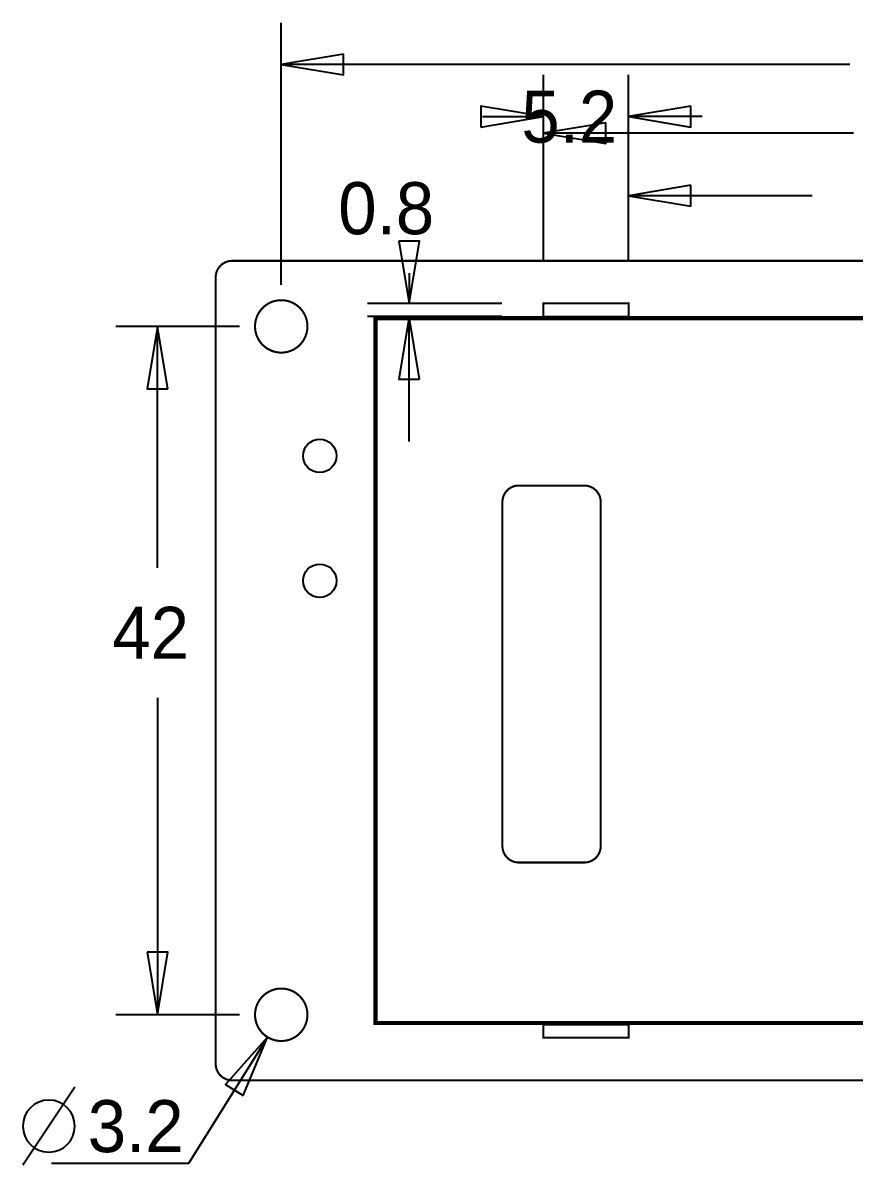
# Model space of a CAD drawing. Extents: x -3889 to 3, y -204 to 2540.
# Drawn here: x -3889 to -1891, y -204 to 2540 of the extents above; entities that cross this region are included whole.
import ezdxf

# ---------------------------------------------------------------- set-up
doc = ezdxf.new("R2010")
doc.units = 0
doc.header["$MEASUREMENT"] = 0
for name, color, linetype in [('BG_DIMENSION', 1, 'CONTINUOUS'), ('BG_OUTLINE', 3, 'CONTINUOUS'), ('PG_SILKSCREEN_TOP', 4, 'CONTINUOUS'), ('PIN_SOLDERMASK_TOP', 6, 'CONTINUOUS')]:
    doc.layers.add(name, color=color, linetype=linetype)

msp = doc.modelspace()

# ---------------------------------------------------------------- linework, layer by layer
at = {"layer": 'BG_DIMENSION'}
for points in [[(-3267.717, 1911.023), (-3267.717, 2540.191)], [(-1901.413, 2440.191), (-3267.717, 2440.191)], [(-2637.796, 1966.142), (-2637.796, 2415)], [(-2433.071, 1966.142), (-2433.071, 2415)], [(-2637.796, 1966.142), (-2637.796, 2375)], [(-2784.447, 2315), (-2637.796, 2315)], [(-2255.947, 2315), (-2433.071, 2315)], [(-1892.447, 2275), (-2637.796, 2275)], [(-2433.071, 1966.142), (-2433.071, 2225)], [(-1991.447, 2125), (-2433.071, 2125)], [(-2960.197, 1938.75), (-2960.197, 1866.142)], [(-2737.796, 1866.142), (-3060.197, 1866.142)], [(-3367.717, 1811.024), (-3665.197, 1811.024)], [(-3565.197, 1231.248), (-3565.197, 1811.024)], [(-2737.796, 1834.646), (-3060.197, 1834.646)], [(-2960.197, 1534.646), (-2960.197, 1834.646)], [(-3565.197, 918.752), (-3565.197, 157.48)], [(-3367.717, 157.48), (-3665.197, 157.48)], [(-3301, 104), (-3490.197, -200), (-3820.197, -200)], [(-3763.697, -16.252), (-3888.697, -203.748)]]:
    msp.add_lwpolyline(points, dxfattribs=at)
for points in [[(-3117.717, 2465.191), (-3267.717, 2440.191), (-3117.717, 2415.191)], [(-2787.796, 2290), (-2637.796, 2315), (-2787.796, 2340)], [(-2283.071, 2340), (-2433.071, 2315), (-2283.071, 2290)], [(-2487.796, 2300), (-2637.796, 2275), (-2487.796, 2250)], [(-2283.071, 2150), (-2433.071, 2125), (-2283.071, 2100)], [(-2985.197, 2016.142), (-2960.197, 1866.142), (-2935.197, 2016.142)], [(-3540.197, 1661.024), (-3565.197, 1811.024), (-3590.197, 1661.024)], [(-2935.197, 1684.646), (-2960.197, 1834.646), (-2985.197, 1684.646)], [(-3590.197, 307.48), (-3565.197, 157.48), (-3540.197, 307.48)], [(-3359.032, -36.559), (-3301, 104), (-3401.48, -10.142)]]:
    msp.add_lwpolyline(points, close=True, dxfattribs=at)
msp.add_lwpolyline([(-3763.697, -110, 1), (-3888.697, -110, 1)], format="xyb", close=True, dxfattribs=at)
at = {"layer": 'BG_OUTLINE'}
msp.add_lwpolyline([(-39.37, 0, 5, 5, 0), (-3385.827, 0, 5, 5, -0.414214), (-3425.197, 39.37, 5, 5, 0), (-3425.197, 1929.134, 5, 5, -0.414214), (-3385.827, 1968.504, 5, 5, 0), (-39.37, 1968.504, 5, 5, -0.414214), (0, 1929.134, 5, 5, 0), (0, 1555.118, 5, 5, 0), (-55, 1555.118, 5, 5, 0), (-55.119, 1554.999, 5, 5, 0)], format="xyseb", dxfattribs=at)
for points in [[(-3204.725, 1811.024, 5, 5, 1), (-3330.708, 1811.023, 5, 5, 1)], [(-2637.796, 1834.646, 5, 5, 0), (-2433.071, 1834.646, 5, 5, 0), (-2433.071, 1866.142, 5, 5, 0), (-2637.796, 1866.142, 5, 5, 0)], [(-2500, 1389.37, 5, 5, 0), (-2500, 562.598, 5, 5, -0.414209), (-2539.37, 523.228, 5, 5, 0), (-2696.851, 523.228, 5, 5, -0.414209), (-2736.221, 562.598, 5, 5, 0), (-2736.221, 1389.37, 5, 5, -0.414212), (-2696.851, 1428.74, 5, 5, 0), (-2539.37, 1428.74, 5, 5, -0.414212)], [(-3204.725, 157.48, 5, 5, 1), (-3330.708, 157.481, 5, 5, 1)], [(-2637.796, 133.858, 5, 5, 0), (-2433.071, 133.858, 5, 5, 0), (-2433.071, 102.362, 5, 5, 0), (-2637.796, 102.362, 5, 5, 0)]]:
    msp.add_lwpolyline(points, format="xyseb", close=True, dxfattribs=at)
at = {"layer": 'PG_SILKSCREEN_TOP'}
msp.add_lwpolyline([(-659.449, 137.795, 10, 10, 0), (-3041.339, 137.795, 10, 10, 0), (-3041.339, 1830.709, 10, 10, 0), (-659.449, 1830.709, 10, 10, 0)], format="xyseb", close=True, dxfattribs=at)
at = {"layer": 'PIN_SOLDERMASK_TOP'}
for centre in [(-3175.197, 1500), (-3175.197, 1200)]:
    msp.add_circle(centre, 40, dxfattribs=at)

# ---------------------------------------------------------------- texts
at = {"layer": 'BG_DIMENSION', "width": 0.992}
for s, p in [('5.2', (-2690.697, 2252.5)), ('0.8', (-3130.697, 2032.5)), ('42', (-3673.697, 1012.5)), ('3.2', (-3732.697, -172.5))]:
    msp.add_text(s, height=125, dxfattribs=at).set_placement(p)

doc.saveas('drawing.dxf')
